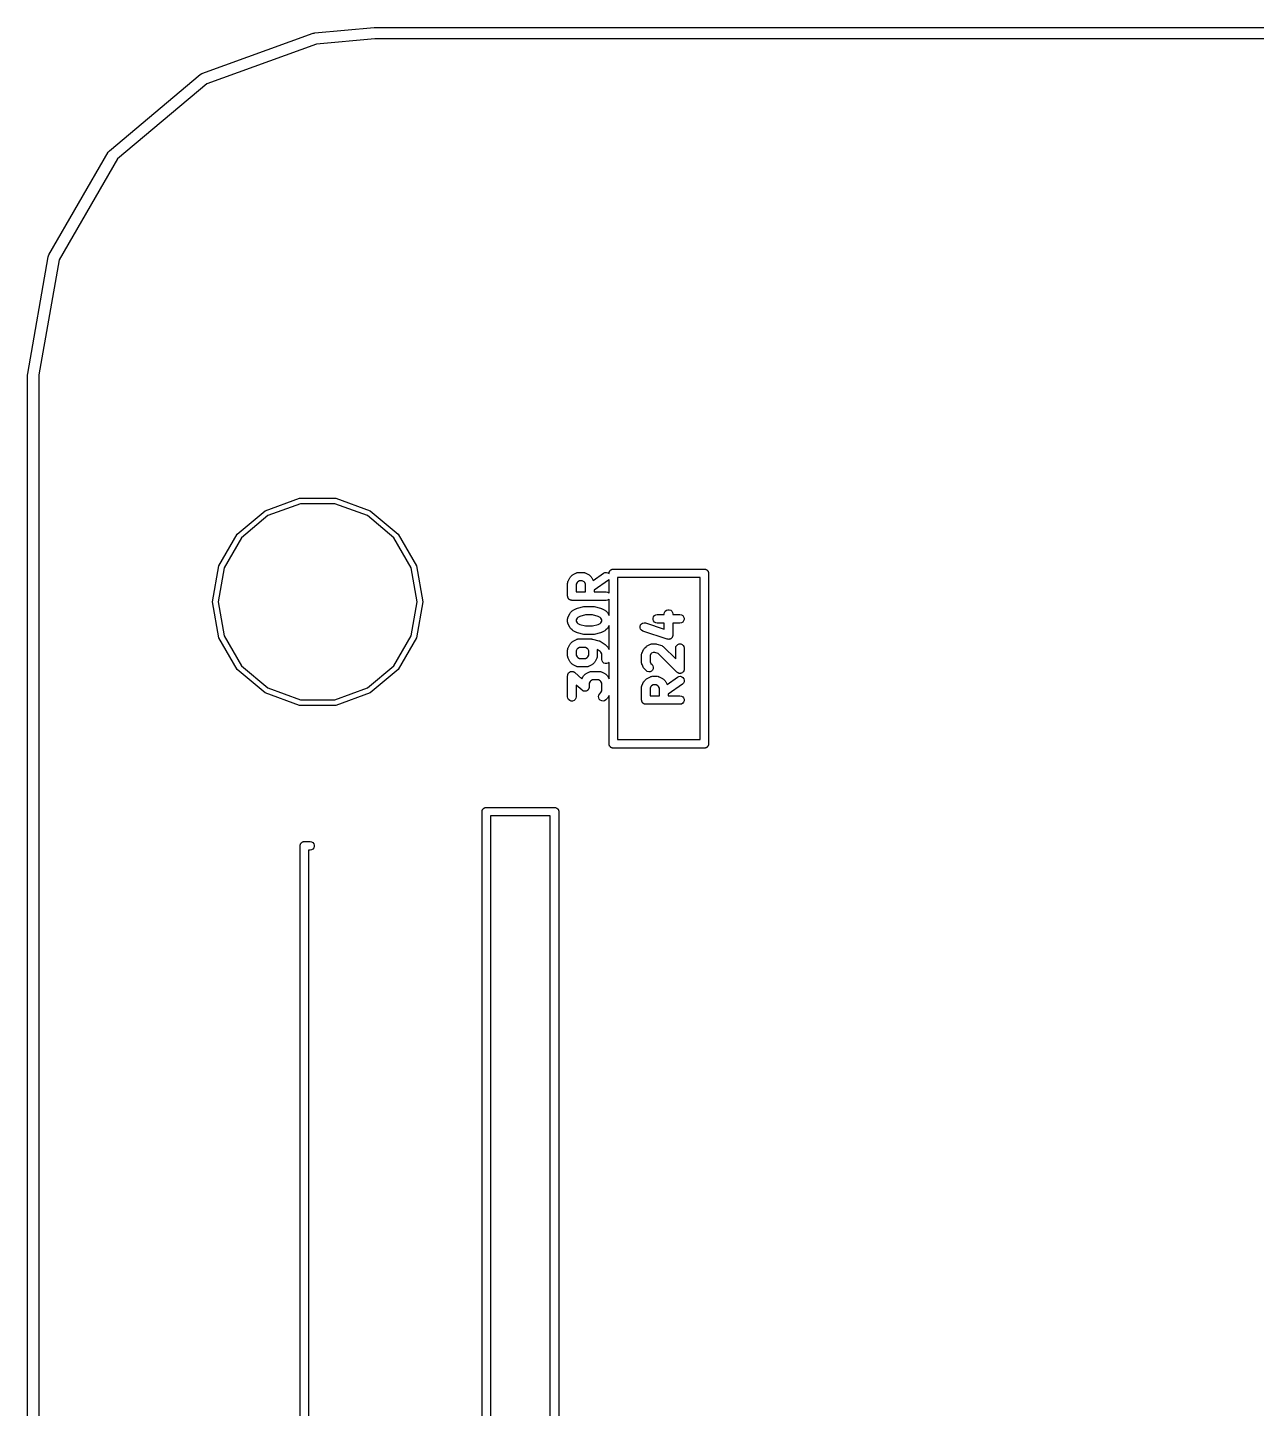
# Model space of a CAD drawing. Extents: x 10 to 287, y -200 to -10.
# Drawn here: x 99.9 to 121.51, y -74.19 to -49.9 of the extents above; entities that cross this region are included whole.
import ezdxf

# ---------------------------------------------------------------- set-up
doc = ezdxf.new("R2010")
doc.units = 0
doc.header["$MEASUREMENT"] = 0
doc.layers.add('BLACK', color=7, linetype='CONTINUOUS')

msp = doc.modelspace()

# ---------------------------------------------------------------- linework, layer by layer
at = {"layer": 'Black'}
for p, q in [((102.966, -50.7099), (104.924, -49.9972)), ((104.924, -49.9972), (104.937, -49.9949)), ((104.937, -49.9949), (104.949, -49.9915)), ((104.949, -49.9915), (105.991, -49.9004)), ((105.991, -49.9004), (105.996, -49.9008)), ((105.996, -49.9008), (106, -49.9)), ((106, -49.9), (208, -49.9)), ((104.98, -50.1896), (103.051, -50.8918)), ((106.004, -50.1), (104.98, -50.1896)), ((207.991, -50.1), (106.004, -50.1)), ((101.339, -52.0667), (102.936, -50.7272)), ((102.936, -50.7272), (102.966, -50.7099)), ((103.051, -50.8918), (101.482, -52.2085)), ((100.275, -53.8979), (101.317, -52.0933)), ((101.482, -52.2085), (100.457, -53.9826)), ((101.317, -52.0933), (101.339, -52.0667)), ((100.263, -53.9305), (100.275, -53.8979)), ((99.9015, -55.9826), (100.263, -53.9305)), ((100.457, -53.9826), (100.1, -56.0087)), ((99.9, -56), (99.9015, -55.9914)), ((99.9, -106), (99.9, -56)), ((99.9015, -55.9914), (99.9015, -55.9826)), ((100.1, -56.0087), (100.1, -105.996)), ((104.075, -58.3979), (104.679, -58.1781)), ((104.696, -58.2766), (104.125, -58.4845)), ((104.679, -58.1781), (105.321, -58.1781)), ((105.304, -58.2766), (104.696, -58.2766)), ((105.875, -58.4845), (105.304, -58.2766)), ((105.321, -58.1781), (105.925, -58.3979)), ((103.583, -58.8108), (104.075, -58.3979)), ((104.125, -58.4845), (103.659, -58.8751)), ((106.341, -58.8751), (105.875, -58.4845)), ((105.925, -58.3979), (106.417, -58.8108)), ((103.262, -59.3673), (103.583, -58.8108)), ((103.659, -58.8751), (103.356, -59.4015)), ((106.644, -59.4015), (106.341, -58.8751)), ((106.417, -58.8108), (106.738, -59.3673)), ((103.15, -60), (103.262, -59.3673)), ((103.356, -59.4015), (103.25, -60)), ((106.75, -60), (106.644, -59.4015)), ((106.738, -59.3673), (106.85, -60)), ((109.495, -59.5186), (109.552, -59.4901)), ((109.552, -59.4901), (109.556, -59.4888)), ((109.556, -59.4888), (109.56, -59.4867)), ((109.56, -59.4867), (109.569, -59.4851)), ((109.569, -59.4851), (109.577, -59.4826)), ((109.577, -59.4826), (109.581, -59.4829)), ((109.581, -59.4829), (109.586, -59.4821)), ((109.586, -59.4821), (109.671, -59.4821)), ((109.671, -59.4821), (109.676, -59.4829)), ((109.676, -59.4829), (109.68, -59.4826)), ((109.68, -59.4826), (109.688, -59.4851)), ((109.688, -59.4851), (109.697, -59.4867)), ((109.697, -59.4867), (109.701, -59.4888)), ((109.701, -59.4888), (109.705, -59.4901)), ((109.705, -59.4901), (109.762, -59.5186)), ((109.846, -59.6236), (110.028, -59.4957)), ((110.028, -59.4957), (110.052, -59.4847)), ((110.052, -59.4847), (110.078, -59.4824)), ((110.078, -59.4824), (110.103, -59.4892)), ((110.103, -59.4892), (110.124, -59.5041)), ((110.124, -59.5041), (110.125, -59.5049)), ((110.125, -59.5), (110.126, -59.4935)), ((110.125, -59.5049), (110.125, -59.5)), ((110.126, -59.487), (110.128, -59.4808)), ((110.126, -59.4935), (110.126, -59.487)), ((110.128, -59.4808), (110.13, -59.4743)), ((110.13, -59.4743), (110.133, -59.4687)), ((110.133, -59.4687), (110.135, -59.4625)), ((110.135, -59.4625), (110.139, -59.4575)), ((110.139, -59.4575), (110.143, -59.4518)), ((110.143, -59.4518), (110.148, -59.4476)), ((110.148, -59.4476), (110.152, -59.4425)), ((110.152, -59.4425), (110.157, -59.4393)), ((110.157, -59.4393), (110.162, -59.435)), ((110.162, -59.435), (110.169, -59.4328)), ((110.169, -59.4328), (110.174, -59.4295)), ((110.174, -59.4295), (110.181, -59.4284)), ((110.181, -59.4284), (110.187, -59.4261)), ((110.187, -59.4261), (110.194, -59.4261)), ((110.194, -59.4261), (110.2, -59.425)), ((110.2, -59.425), (111.8, -59.425)), ((111.8, -59.425), (111.806, -59.4261)), ((111.806, -59.4261), (111.813, -59.4261)), ((111.813, -59.4261), (111.819, -59.4284)), ((111.819, -59.4284), (111.826, -59.4295)), ((111.826, -59.4295), (111.831, -59.4328)), ((111.831, -59.4328), (111.837, -59.435)), ((111.837, -59.435), (111.843, -59.4393)), ((111.843, -59.4393), (111.848, -59.4425)), ((111.848, -59.4425), (111.852, -59.4476)), ((111.852, -59.4476), (111.857, -59.4518)), ((111.857, -59.4518), (111.861, -59.4575)), ((111.861, -59.4575), (111.865, -59.4625)), ((111.865, -59.4625), (111.867, -59.4687)), ((111.867, -59.4687), (111.87, -59.4743)), ((111.87, -59.4743), (111.872, -59.4808)), ((111.872, -59.4808), (111.874, -59.487)), ((111.874, -59.487), (111.874, -59.4935)), ((111.874, -59.4935), (111.875, -59.5)), ((111.875, -59.5), (111.875, -62.5)), ((109.396, -59.6714), (109.397, -59.6672)), ((109.396, -59.9), (109.396, -59.6714)), ((109.397, -59.6629), (109.399, -59.6544)), ((109.397, -59.6672), (109.397, -59.6629)), ((109.399, -59.6544), (109.401, -59.6458)), ((109.401, -59.6458), (109.403, -59.642)), ((109.403, -59.642), (109.404, -59.6379)), ((109.404, -59.6379), (109.433, -59.5807)), ((109.433, -59.5807), (109.44, -59.5711)), ((109.44, -59.5711), (109.447, -59.5613)), ((109.447, -59.5613), (109.476, -59.5327)), ((109.476, -59.5327), (109.485, -59.5258)), ((109.485, -59.5258), (109.495, -59.5186)), ((109.562, -59.6587), (109.546, -59.6891)), ((109.546, -59.6891), (109.546, -59.825)), ((109.573, -59.6474), (109.562, -59.6587)), ((109.603, -59.6321), (109.573, -59.6474)), ((109.654, -59.6321), (109.603, -59.6321)), ((109.684, -59.6474), (109.654, -59.6321)), ((109.696, -59.6587), (109.684, -59.6474)), ((109.711, -59.6891), (109.696, -59.6587)), ((109.711, -59.825), (109.711, -59.6891)), ((109.762, -59.5186), (109.772, -59.5258)), ((109.772, -59.5258), (109.782, -59.5327)), ((109.782, -59.5327), (109.81, -59.5613)), ((109.81, -59.5613), (109.817, -59.5711)), ((109.817, -59.5711), (109.824, -59.5807)), ((109.824, -59.5807), (109.846, -59.6236)), ((110.114, -59.6186), (109.861, -59.7962)), ((110.125, -59.608), (110.114, -59.6186)), ((110.125, -59.8489), (110.125, -59.608)), ((111.725, -59.575), (110.275, -59.575)), ((110.275, -59.575), (110.275, -62.425)), ((111.725, -62.425), (111.725, -59.575)), ((109.398, -59.9065), (109.396, -59.9)), ((109.398, -59.913), (109.398, -59.9065)), ((109.4, -59.9192), (109.398, -59.913)), ((109.401, -59.9257), (109.4, -59.9192)), ((109.404, -59.9313), (109.401, -59.9257)), ((109.406, -59.9375), (109.404, -59.9313)), ((109.411, -59.9425), (109.406, -59.9375)), ((109.414, -59.9482), (109.411, -59.9425)), ((109.419, -59.9524), (109.414, -59.9482)), ((109.423, -59.9575), (109.419, -59.9524)), ((109.429, -59.9607), (109.423, -59.9575)), ((109.434, -59.965), (109.429, -59.9607)), ((109.44, -59.9672), (109.434, -59.965)), ((109.446, -59.9705), (109.44, -59.9672)), ((109.452, -59.9716), (109.446, -59.9705)), ((109.458, -59.9739), (109.452, -59.9716)), ((109.465, -59.9739), (109.458, -59.9739)), ((109.471, -59.975), (109.465, -59.9739)), ((110.071, -59.975), (109.471, -59.975)), ((109.546, -59.825), (109.711, -59.825)), ((109.861, -59.7962), (109.861, -59.825)), ((109.861, -59.825), (110.071, -59.825)), ((110.071, -59.825), (110.097, -59.8295)), ((110.097, -59.9705), (110.071, -59.975)), ((110.097, -59.8295), (110.12, -59.8425)), ((110.12, -59.9575), (110.097, -59.9705)), ((110.12, -59.8425), (110.125, -59.8489)), ((110.125, -59.9511), (110.12, -59.9575)), ((110.125, -60.2394), (110.125, -59.9511)), ((103.262, -60.6327), (103.15, -60)), ((103.25, -60), (103.356, -60.5985)), ((106.644, -60.5985), (106.75, -60)), ((106.85, -60), (106.738, -60.6327)), ((109.404, -60.2665), (109.433, -60.2093)), ((109.433, -60.2093), (109.44, -60.1997)), ((109.44, -60.1997), (109.447, -60.1898)), ((109.447, -60.1898), (109.476, -60.1613)), ((109.476, -60.1613), (109.485, -60.1544)), ((109.485, -60.1544), (109.495, -60.1472)), ((109.495, -60.1472), (109.552, -60.1186)), ((109.552, -60.1186), (109.56, -60.1163)), ((109.56, -60.1163), (109.568, -60.113)), ((109.568, -60.113), (109.682, -60.0844)), ((109.709, -60.2321), (109.612, -60.2565)), ((109.682, -60.0844), (109.691, -60.0837)), ((109.691, -60.0837), (109.7, -60.0821)), ((109.7, -60.0821), (109.843, -60.0821)), ((109.834, -60.2321), (109.709, -60.2321)), ((109.931, -60.2565), (109.834, -60.2321)), ((109.843, -60.0821), (109.852, -60.0837)), ((109.852, -60.0837), (109.861, -60.0844)), ((109.861, -60.0844), (109.975, -60.113)), ((109.975, -60.113), (109.983, -60.1163)), ((109.983, -60.1163), (109.991, -60.1186)), ((109.991, -60.1186), (110.048, -60.1472)), ((110.048, -60.1472), (110.057, -60.1544)), ((110.057, -60.1544), (110.067, -60.1613)), ((110.067, -60.1613), (110.096, -60.1898)), ((110.096, -60.1898), (110.103, -60.1997)), ((110.103, -60.1997), (110.11, -60.2093)), ((110.11, -60.2093), (110.125, -60.2394)), ((110.923, -60.2425), (110.946, -60.2295)), ((110.946, -60.2295), (110.971, -60.225)), ((110.971, -60.225), (111.096, -60.225)), ((111.096, -60.2143), (111.101, -60.1886)), ((111.096, -60.225), (111.096, -60.2143)), ((111.101, -60.1886), (111.114, -60.1661)), ((111.114, -60.1661), (111.134, -60.1493)), ((111.134, -60.1493), (111.158, -60.1404)), ((111.158, -60.1404), (111.184, -60.1404)), ((111.184, -60.1404), (111.209, -60.1493)), ((111.209, -60.1493), (111.229, -60.1661)), ((111.229, -60.1661), (111.242, -60.1886)), ((111.242, -60.1886), (111.246, -60.2143)), ((111.246, -60.2143), (111.246, -60.225)), ((111.246, -60.225), (111.371, -60.225)), ((111.371, -60.225), (111.397, -60.2295)), ((111.397, -60.2295), (111.42, -60.2425)), ((109.396, -60.3), (109.397, -60.2957)), ((109.396, -60.3571), (109.396, -60.3)), ((109.397, -60.3614), (109.396, -60.3571)), ((109.397, -60.2914), (109.399, -60.283)), ((109.397, -60.2957), (109.397, -60.2914)), ((109.397, -60.3657), (109.397, -60.3614)), ((109.399, -60.3741), (109.397, -60.3657)), ((109.399, -60.283), (109.401, -60.2743)), ((109.401, -60.3828), (109.399, -60.3741)), ((109.401, -60.2743), (109.403, -60.2706)), ((109.403, -60.3865), (109.401, -60.3828)), ((109.403, -60.2706), (109.404, -60.2665)), ((109.404, -60.3907), (109.403, -60.3865)), ((109.433, -60.4478), (109.404, -60.3907)), ((109.44, -60.4575), (109.433, -60.4478)), ((109.447, -60.4673), (109.44, -60.4575)), ((109.476, -60.4959), (109.447, -60.4673)), ((109.562, -60.2873), (109.546, -60.3177)), ((109.546, -60.3177), (109.546, -60.3394)), ((109.546, -60.3394), (109.562, -60.3699)), ((109.573, -60.2759), (109.562, -60.2873)), ((109.562, -60.3699), (109.573, -60.3812)), ((109.612, -60.2565), (109.573, -60.2759)), ((109.573, -60.3812), (109.612, -60.4007)), ((109.612, -60.4007), (109.709, -60.425)), ((109.709, -60.425), (109.834, -60.425)), ((109.834, -60.425), (109.931, -60.4007)), ((109.97, -60.2759), (109.931, -60.2565)), ((109.931, -60.4007), (109.97, -60.3812)), ((109.981, -60.2873), (109.97, -60.2759)), ((109.97, -60.3812), (109.981, -60.3699)), ((109.996, -60.3177), (109.981, -60.2873)), ((109.981, -60.3699), (109.996, -60.3394)), ((109.996, -60.3394), (109.996, -60.3177)), ((110.096, -60.4673), (110.067, -60.4959)), ((110.103, -60.4575), (110.096, -60.4673)), ((110.11, -60.4478), (110.103, -60.4575)), ((110.125, -60.4177), (110.11, -60.4478)), ((110.125, -60.8394), (110.125, -60.4177)), ((110.669, -60.4319), (110.677, -60.4071)), ((110.669, -60.4579), (110.669, -60.4319)), ((110.679, -60.4821), (110.669, -60.4579)), ((110.677, -60.4071), (110.693, -60.3867)), ((110.693, -60.3867), (110.715, -60.3731)), ((110.715, -60.3731), (110.741, -60.3679)), ((110.741, -60.3679), (110.767, -60.3717)), ((110.767, -60.3717), (111.096, -60.4817)), ((110.898, -60.287), (110.906, -60.2625)), ((110.898, -60.313), (110.898, -60.287)), ((110.906, -60.3375), (110.898, -60.313)), ((110.906, -60.2625), (110.923, -60.2425)), ((110.923, -60.3575), (110.906, -60.3375)), ((110.946, -60.3705), (110.923, -60.3575)), ((110.971, -60.375), (110.946, -60.3705)), ((111.096, -60.375), (110.971, -60.375)), ((111.096, -60.4817), (111.096, -60.375)), ((111.371, -60.375), (111.246, -60.375)), ((111.246, -60.375), (111.246, -60.5857)), ((111.397, -60.3705), (111.371, -60.375)), ((111.42, -60.3575), (111.397, -60.3705)), ((111.42, -60.2425), (111.436, -60.2625)), ((111.436, -60.3375), (111.42, -60.3575)), ((111.436, -60.2625), (111.445, -60.287)), ((111.445, -60.313), (111.436, -60.3375)), ((111.445, -60.287), (111.445, -60.313)), ((103.583, -61.1892), (103.262, -60.6327)), ((103.356, -60.5985), (103.659, -61.1249)), ((106.341, -61.1249), (106.644, -60.5985)), ((106.738, -60.6327), (106.417, -61.1892)), ((109.447, -60.7327), (109.476, -60.7041)), ((109.485, -60.5028), (109.476, -60.4959)), ((109.476, -60.7041), (109.485, -60.6972)), ((109.495, -60.5099), (109.485, -60.5028)), ((109.485, -60.6972), (109.495, -60.6901)), ((109.552, -60.5385), (109.495, -60.5099)), ((109.495, -60.6901), (109.552, -60.6615)), ((109.56, -60.5408), (109.552, -60.5385)), ((109.552, -60.6615), (109.556, -60.6603)), ((109.556, -60.6603), (109.56, -60.6581)), ((109.568, -60.5442), (109.56, -60.5408)), ((109.56, -60.6581), (109.569, -60.6566)), ((109.682, -60.5728), (109.568, -60.5442)), ((109.569, -60.6566), (109.577, -60.6541)), ((109.577, -60.6541), (109.581, -60.6543)), ((109.581, -60.6543), (109.586, -60.6536)), ((109.586, -60.6536), (109.814, -60.6536)), ((109.691, -60.5734), (109.682, -60.5728)), ((109.7, -60.575), (109.691, -60.5734)), ((109.843, -60.575), (109.7, -60.575)), ((109.814, -60.6536), (109.823, -60.6552)), ((109.823, -60.6552), (109.832, -60.6558)), ((109.832, -60.6558), (109.947, -60.6844)), ((109.852, -60.5734), (109.843, -60.575)), ((109.861, -60.5728), (109.852, -60.5734)), ((109.975, -60.5442), (109.861, -60.5728)), ((109.947, -60.6844), (109.958, -60.6896)), ((109.958, -60.6896), (109.97, -60.6947)), ((109.97, -60.6947), (110.056, -60.7519)), ((109.983, -60.5408), (109.975, -60.5442)), ((109.991, -60.5385), (109.983, -60.5408)), ((110.048, -60.5099), (109.991, -60.5385)), ((110.057, -60.5028), (110.048, -60.5099)), ((110.067, -60.4959), (110.057, -60.5028)), ((110.696, -60.5016), (110.679, -60.4821)), ((110.719, -60.514), (110.696, -60.5016)), ((111.148, -60.6569), (110.719, -60.514)), ((111.153, -60.6577), (111.148, -60.6569)), ((111.158, -60.6596), (111.153, -60.6577)), ((111.166, -60.6596), (111.158, -60.6596)), ((111.173, -60.6607), (111.166, -60.6596)), ((111.179, -60.6596), (111.173, -60.6607)), ((111.184, -60.6596), (111.179, -60.6596)), ((111.192, -60.657), (111.184, -60.6596)), ((111.199, -60.6555), (111.192, -60.657)), ((111.204, -60.6526), (111.199, -60.6555)), ((111.209, -60.6507), (111.204, -60.6526)), ((111.215, -60.6458), (111.209, -60.6507)), ((111.221, -60.6418), (111.215, -60.6458)), ((111.225, -60.6375), (111.221, -60.6418)), ((111.229, -60.6339), (111.225, -60.6375)), ((111.233, -60.6274), (111.229, -60.6339)), ((111.237, -60.6214), (111.233, -60.6274)), ((111.239, -60.6162), (111.237, -60.6214)), ((111.242, -60.6114), (111.239, -60.6162)), ((111.243, -60.6039), (111.242, -60.6114)), ((111.246, -60.5967), (111.243, -60.6039)), ((111.246, -60.5857), (111.245, -60.5912)), ((111.245, -60.5912), (111.246, -60.5967)), ((109.396, -60.8429), (109.397, -60.8386)), ((109.396, -60.9571), (109.396, -60.8429)), ((109.397, -60.9614), (109.396, -60.9571)), ((109.397, -60.8343), (109.399, -60.8259)), ((109.397, -60.8386), (109.397, -60.8343)), ((109.397, -60.9657), (109.397, -60.9614)), ((109.399, -60.8259), (109.401, -60.8172)), ((109.401, -60.8172), (109.403, -60.8135)), ((109.403, -60.8135), (109.404, -60.8093)), ((109.404, -60.8093), (109.433, -60.7522)), ((109.433, -60.7522), (109.44, -60.7425)), ((109.44, -60.7425), (109.447, -60.7327)), ((109.562, -60.8301), (109.546, -60.8606)), ((109.546, -60.8606), (109.546, -60.9394)), ((109.546, -60.9394), (109.562, -60.9699)), ((109.573, -60.8188), (109.562, -60.8301)), ((109.603, -60.8036), (109.573, -60.8188)), ((109.711, -60.8036), (109.603, -60.8036)), ((109.741, -60.8188), (109.711, -60.8036)), ((109.753, -60.8301), (109.741, -60.8188)), ((109.768, -60.8606), (109.753, -60.8301)), ((109.753, -60.9699), (109.768, -60.9394)), ((109.768, -60.9394), (109.768, -60.8606)), ((109.967, -60.8726), (109.917, -60.8398)), ((109.917, -60.8398), (109.918, -60.8429)), ((109.918, -60.9571), (109.917, -60.9614)), ((109.917, -60.9614), (109.917, -60.9657)), ((109.918, -60.8429), (109.918, -60.9571)), ((109.981, -60.8873), (109.967, -60.8726)), ((109.996, -60.9177), (109.981, -60.8873)), ((109.996, -61.0143), (109.996, -60.9177)), ((110.056, -60.7519), (110.061, -60.757)), ((110.061, -60.757), (110.067, -60.7613)), ((110.067, -60.7613), (110.096, -60.7898)), ((110.096, -60.7898), (110.103, -60.7997)), ((110.103, -60.7997), (110.11, -60.8093)), ((110.11, -60.8093), (110.125, -60.8394)), ((110.696, -60.9286), (110.697, -60.9243)), ((110.696, -61.0714), (110.696, -60.9286)), ((110.697, -60.92), (110.699, -60.9116)), ((110.697, -60.9243), (110.697, -60.92)), ((110.699, -60.9116), (110.701, -60.9029)), ((110.701, -60.9029), (110.703, -60.8992)), ((110.703, -60.8992), (110.704, -60.895)), ((110.704, -60.895), (110.733, -60.8379)), ((110.733, -60.8379), (110.74, -60.8282)), ((110.74, -60.8282), (110.747, -60.8184)), ((110.747, -60.8184), (110.776, -60.7898)), ((110.776, -60.7898), (110.785, -60.7829)), ((110.785, -60.7829), (110.795, -60.7758)), ((110.795, -60.7758), (110.852, -60.7472)), ((110.862, -60.9159), (110.846, -60.9463)), ((110.846, -60.9463), (110.846, -61.0537)), ((110.852, -60.7472), (110.856, -60.746)), ((110.856, -60.746), (110.86, -60.7438)), ((110.86, -60.7438), (110.869, -60.7423)), ((110.873, -60.9045), (110.862, -60.9159)), ((110.869, -60.7423), (110.877, -60.7398)), ((110.903, -60.8893), (110.873, -60.9045)), ((110.877, -60.7398), (110.881, -60.74)), ((110.881, -60.74), (110.886, -60.7393)), ((110.886, -60.7393), (110.943, -60.7393)), ((110.931, -60.8893), (110.903, -60.8893)), ((110.988, -60.9084), (110.931, -60.8893)), ((110.943, -60.7393), (110.955, -60.7414)), ((110.955, -60.7414), (110.967, -60.7431)), ((110.967, -60.7431), (111.052, -60.7717)), ((111.318, -61.2387), (110.988, -60.9084)), ((111.052, -60.7717), (111.056, -60.7738)), ((111.056, -60.7738), (111.06, -60.7749)), ((111.06, -60.7749), (111.067, -60.7799)), ((111.067, -60.7799), (111.075, -60.7841)), ((111.075, -60.7841), (111.078, -60.7873)), ((111.078, -60.7873), (111.082, -60.7898)), ((111.082, -60.7898), (111.296, -61.0046)), ((111.296, -60.8143), (111.301, -60.7886)), ((111.296, -61.0046), (111.296, -60.8143)), ((111.301, -60.7886), (111.314, -60.7661)), ((111.314, -60.7661), (111.334, -60.7493)), ((111.334, -60.7493), (111.358, -60.7404)), ((111.358, -60.7404), (111.384, -60.7404)), ((111.384, -60.7404), (111.409, -60.7493)), ((111.409, -60.7493), (111.429, -60.7661)), ((111.429, -60.7661), (111.442, -60.7886)), ((111.442, -60.7886), (111.446, -60.8143)), ((111.446, -60.8143), (111.446, -61.1857)), ((104.075, -61.6021), (103.583, -61.1892)), ((103.659, -61.1249), (104.125, -61.5155)), ((105.875, -61.5155), (106.341, -61.1249)), ((106.417, -61.1892), (105.925, -61.6021)), ((109.399, -60.9741), (109.397, -60.9657)), ((109.401, -60.9828), (109.399, -60.9741)), ((109.403, -60.9865), (109.401, -60.9828)), ((109.404, -60.9907), (109.403, -60.9865)), ((109.433, -61.0478), (109.404, -60.9907)), ((109.44, -61.0575), (109.433, -61.0478)), ((109.447, -61.0673), (109.44, -61.0575)), ((109.476, -61.0959), (109.447, -61.0673)), ((109.485, -61.1028), (109.476, -61.0959)), ((109.495, -61.1099), (109.485, -61.1028)), ((109.552, -61.1385), (109.495, -61.1099)), ((109.556, -61.1397), (109.552, -61.1385)), ((109.56, -61.1419), (109.556, -61.1397)), ((109.569, -61.1434), (109.56, -61.1419)), ((109.562, -60.9699), (109.573, -60.9812)), ((109.577, -61.1459), (109.569, -61.1434)), ((109.573, -60.9812), (109.603, -60.9964)), ((109.581, -61.1457), (109.577, -61.1459)), ((109.586, -61.1464), (109.581, -61.1457)), ((109.729, -61.1464), (109.586, -61.1464)), ((109.603, -60.9964), (109.711, -60.9964)), ((109.711, -60.9964), (109.741, -60.9812)), ((109.733, -61.1457), (109.729, -61.1464)), ((109.737, -61.1459), (109.733, -61.1457)), ((109.746, -61.1434), (109.737, -61.1459)), ((109.741, -60.9812), (109.753, -60.9699)), ((109.754, -61.1419), (109.746, -61.1434)), ((109.758, -61.1397), (109.754, -61.1419)), ((109.762, -61.1385), (109.758, -61.1397)), ((109.819, -61.1099), (109.762, -61.1385)), ((109.829, -61.1028), (109.819, -61.1099)), ((109.839, -61.0959), (109.829, -61.1028)), ((109.867, -61.0673), (109.839, -61.0959)), ((109.874, -61.0575), (109.867, -61.0673)), ((109.881, -61.0478), (109.874, -61.0575)), ((109.91, -60.9907), (109.881, -61.0478)), ((109.911, -60.9865), (109.91, -60.9907)), ((109.913, -60.9828), (109.911, -60.9865)), ((109.915, -60.9741), (109.913, -60.9828)), ((109.917, -60.9657), (109.915, -60.9741)), ((110.001, -61.0399), (109.996, -61.0143)), ((110.014, -61.0625), (110.001, -61.0399)), ((110.034, -61.0792), (110.014, -61.0625)), ((110.058, -61.0881), (110.034, -61.0792)), ((110.084, -61.0881), (110.058, -61.0881)), ((110.109, -61.0792), (110.084, -61.0881)), ((110.125, -61.0658), (110.109, -61.0792)), ((110.125, -61.3537), (110.125, -61.0658)), ((110.697, -61.0757), (110.696, -61.0714)), ((110.697, -61.08), (110.697, -61.0757)), ((110.699, -61.0884), (110.697, -61.08)), ((110.701, -61.0971), (110.699, -61.0884)), ((110.703, -61.1008), (110.701, -61.0971)), ((110.704, -61.105), (110.703, -61.1008)), ((110.733, -61.1621), (110.704, -61.105)), ((110.74, -61.1718), (110.733, -61.1621)), ((110.747, -61.1816), (110.74, -61.1718)), ((110.776, -61.2102), (110.747, -61.1816)), ((110.846, -61.0537), (110.862, -61.0841)), ((110.862, -61.0841), (110.882, -61.1041)), ((110.89, -61.2002), (110.872, -61.2186)), ((110.882, -61.1041), (110.897, -61.1254)), ((110.901, -61.1766), (110.89, -61.2002)), ((110.897, -61.1254), (110.903, -61.1506)), ((110.903, -61.1506), (110.901, -61.1766)), ((111.444, -61.2051), (111.442, -61.2081)), ((111.445, -61.1954), (111.444, -61.2051)), ((111.446, -61.1857), (111.445, -61.1954)), ((109.396, -61.3), (109.398, -61.2928)), ((109.396, -61.6714), (109.396, -61.3)), ((109.398, -61.2855), (109.4, -61.2801)), ((109.398, -61.2928), (109.398, -61.2855)), ((109.4, -61.2801), (109.401, -61.2743)), ((109.401, -61.2743), (109.405, -61.268)), ((109.405, -61.268), (109.407, -61.2612)), ((109.407, -61.2612), (109.411, -61.2568)), ((109.411, -61.2568), (109.414, -61.2518)), ((109.414, -61.2518), (109.42, -61.2471)), ((109.42, -61.2471), (109.424, -61.2416)), ((109.424, -61.2416), (109.429, -61.2388)), ((109.429, -61.2388), (109.434, -61.235)), ((109.434, -61.235), (109.441, -61.2325)), ((109.441, -61.2325), (109.447, -61.229)), ((109.447, -61.229), (109.453, -61.2281)), ((109.453, -61.2281), (109.458, -61.2261)), ((109.458, -61.2261), (109.466, -61.2261)), ((109.466, -61.2261), (109.473, -61.225)), ((109.473, -61.225), (109.479, -61.2261)), ((109.479, -61.2261), (109.484, -61.2261)), ((109.484, -61.2261), (109.491, -61.2286)), ((109.491, -61.2286), (109.499, -61.2301)), ((109.499, -61.2301), (109.503, -61.2331)), ((109.503, -61.2331), (109.509, -61.235)), ((109.509, -61.235), (109.515, -61.2398)), ((109.515, -61.2398), (109.521, -61.2436)), ((109.521, -61.2436), (109.647, -61.3535)), ((109.647, -61.3535), (109.661, -61.3236)), ((109.661, -61.3236), (109.669, -61.3139)), ((109.669, -61.3139), (109.676, -61.3041)), ((109.676, -61.3041), (109.704, -61.2755)), ((109.704, -61.2755), (109.714, -61.2687)), ((109.714, -61.2687), (109.724, -61.2615)), ((109.724, -61.2615), (109.781, -61.2329)), ((109.79, -61.4016), (109.775, -61.432)), ((109.775, -61.432), (109.775, -61.5)), ((109.781, -61.2329), (109.785, -61.2317)), ((109.785, -61.2317), (109.789, -61.2295)), ((109.789, -61.2295), (109.797, -61.228)), ((109.802, -61.3902), (109.79, -61.4016)), ((109.797, -61.228), (109.806, -61.2255)), ((109.832, -61.375), (109.802, -61.3902)), ((109.806, -61.2255), (109.81, -61.2257)), ((109.81, -61.2257), (109.814, -61.225)), ((109.814, -61.225), (109.957, -61.225)), ((109.939, -61.375), (109.832, -61.375)), ((109.97, -61.3902), (109.939, -61.375)), ((109.957, -61.225), (109.961, -61.2257)), ((109.961, -61.2257), (109.966, -61.2255)), ((109.966, -61.2255), (109.974, -61.228)), ((109.981, -61.4016), (109.97, -61.3902)), ((109.974, -61.228), (109.983, -61.2295)), ((109.996, -61.432), (109.981, -61.4016)), ((109.983, -61.2295), (109.987, -61.2317)), ((109.987, -61.2317), (109.991, -61.2329)), ((109.991, -61.2329), (110.048, -61.2615)), ((109.996, -61.568), (109.996, -61.432)), ((110.048, -61.2615), (110.057, -61.2686)), ((110.057, -61.2686), (110.067, -61.2755)), ((110.067, -61.2755), (110.096, -61.3041)), ((110.096, -61.3041), (110.103, -61.3139)), ((110.103, -61.3139), (110.11, -61.3236)), ((110.11, -61.3236), (110.125, -61.3537)), ((110.704, -61.4665), (110.733, -61.4093)), ((110.733, -61.4093), (110.74, -61.3997)), ((110.74, -61.3997), (110.747, -61.3898)), ((110.747, -61.3898), (110.776, -61.3613)), ((110.797, -61.2251), (110.776, -61.2102)), ((110.776, -61.3613), (110.785, -61.3544)), ((110.785, -61.3544), (110.795, -61.3472)), ((110.795, -61.3472), (110.852, -61.3186)), ((110.822, -61.2319), (110.797, -61.2251)), ((110.848, -61.2296), (110.822, -61.2319)), ((110.872, -61.2186), (110.848, -61.2296)), ((110.852, -61.3186), (110.856, -61.3174)), ((110.856, -61.3174), (110.86, -61.3152)), ((110.86, -61.3152), (110.869, -61.3137)), ((110.869, -61.3137), (110.877, -61.3112)), ((110.877, -61.3112), (110.881, -61.3115)), ((110.881, -61.3115), (110.886, -61.3107)), ((110.886, -61.3107), (110.971, -61.3107)), ((110.971, -61.3107), (110.976, -61.3115)), ((110.976, -61.3115), (110.98, -61.3112)), ((110.98, -61.3112), (110.988, -61.3137)), ((110.988, -61.3137), (110.997, -61.3152)), ((110.997, -61.3152), (111.001, -61.3174)), ((111.001, -61.3174), (111.005, -61.3186)), ((111.005, -61.3186), (111.062, -61.3472)), ((111.062, -61.3472), (111.072, -61.3544)), ((111.072, -61.3544), (111.082, -61.3613)), ((111.082, -61.3613), (111.11, -61.3898)), ((111.11, -61.3898), (111.117, -61.3997)), ((111.117, -61.3997), (111.124, -61.4093)), ((111.124, -61.4093), (111.146, -61.4522)), ((111.146, -61.4522), (111.328, -61.3243)), ((111.414, -61.4472), (111.161, -61.6248)), ((111.326, -61.2444), (111.318, -61.2387)), ((111.334, -61.2507), (111.326, -61.2444)), ((111.328, -61.3243), (111.352, -61.3133)), ((111.337, -61.2518), (111.334, -61.2507)), ((111.34, -61.2537), (111.337, -61.2518)), ((111.349, -61.2562), (111.34, -61.2537)), ((111.358, -61.2596), (111.349, -61.2562)), ((111.352, -61.3133), (111.378, -61.311)), ((111.362, -61.2596), (111.358, -61.2596)), ((111.365, -61.2604), (111.362, -61.2596)), ((111.375, -61.2596), (111.365, -61.2604)), ((111.384, -61.2596), (111.375, -61.2596)), ((111.378, -61.311), (111.403, -61.3177)), ((111.388, -61.2584), (111.384, -61.2596)), ((111.391, -61.2582), (111.388, -61.2584)), ((111.4, -61.254), (111.391, -61.2582)), ((111.409, -61.2507), (111.4, -61.254)), ((111.403, -61.3177), (111.424, -61.3327)), ((111.411, -61.2485), (111.409, -61.2507)), ((111.414, -61.2472), (111.411, -61.2485)), ((111.421, -61.2402), (111.414, -61.2472)), ((111.433, -61.4287), (111.414, -61.4472)), ((111.429, -61.2339), (111.421, -61.2402)), ((111.424, -61.3327), (111.439, -61.354)), ((111.431, -61.2311), (111.429, -61.2339)), ((111.433, -61.2287), (111.431, -61.2311)), ((111.437, -61.2199), (111.433, -61.2287)), ((111.444, -61.4051), (111.433, -61.4287)), ((111.442, -61.2114), (111.437, -61.2199)), ((111.439, -61.354), (111.446, -61.3792)), ((111.442, -61.2081), (111.442, -61.2114)), ((111.446, -61.3792), (111.444, -61.4051)), ((104.679, -61.8219), (104.075, -61.6021)), ((104.125, -61.5155), (104.696, -61.7234)), ((105.304, -61.7234), (105.875, -61.5155)), ((105.925, -61.6021), (105.321, -61.8219)), ((109.401, -61.6971), (109.396, -61.6714)), ((109.546, -61.6714), (109.542, -61.6971)), ((109.651, -61.5564), (109.546, -61.4653)), ((109.546, -61.4653), (109.546, -61.6714)), ((109.657, -61.5602), (109.651, -61.5564)), ((109.662, -61.565), (109.657, -61.5602)), ((109.668, -61.5669), (109.662, -61.565)), ((109.673, -61.5699), (109.668, -61.5669)), ((109.68, -61.5714), (109.673, -61.5699)), ((109.687, -61.5739), (109.68, -61.5714)), ((109.693, -61.5739), (109.687, -61.5739)), ((109.698, -61.575), (109.693, -61.5739)), ((109.706, -61.5739), (109.698, -61.575)), ((109.713, -61.5739), (109.706, -61.5739)), ((109.718, -61.5719), (109.713, -61.5739)), ((109.724, -61.571), (109.718, -61.5719)), ((109.731, -61.5675), (109.724, -61.571)), ((109.737, -61.565), (109.731, -61.5675)), ((109.742, -61.5612), (109.737, -61.565)), ((109.747, -61.5584), (109.742, -61.5612)), ((109.752, -61.5529), (109.747, -61.5584)), ((109.757, -61.5482), (109.752, -61.5529)), ((109.76, -61.5432), (109.757, -61.5482)), ((109.764, -61.5388), (109.76, -61.5432)), ((109.767, -61.532), (109.764, -61.5388)), ((109.77, -61.5257), (109.767, -61.532)), ((109.771, -61.5199), (109.77, -61.5257)), ((109.774, -61.5145), (109.771, -61.5199)), ((109.775, -61.5), (109.774, -61.5072)), ((109.774, -61.5072), (109.774, -61.5145)), ((109.94, -61.6649), (109.946, -61.6397)), ((109.942, -61.6908), (109.94, -61.6649)), ((109.953, -61.7144), (109.942, -61.6908)), ((109.946, -61.6397), (109.961, -61.6184)), ((109.961, -61.6184), (109.981, -61.5984)), ((109.981, -61.5984), (109.996, -61.568)), ((110.103, -61.6861), (110.096, -61.6959)), ((110.11, -61.6764), (110.103, -61.6861)), ((110.125, -61.6463), (110.11, -61.6764)), ((110.125, -62.5), (110.125, -61.6463)), ((110.696, -61.5), (110.697, -61.4957)), ((110.696, -61.7286), (110.696, -61.5)), ((110.697, -61.4914), (110.699, -61.483)), ((110.697, -61.4957), (110.697, -61.4914)), ((110.699, -61.483), (110.701, -61.4743)), ((110.701, -61.4743), (110.703, -61.4706)), ((110.703, -61.4706), (110.704, -61.4665)), ((110.862, -61.4873), (110.846, -61.5177)), ((110.846, -61.5177), (110.846, -61.6536)), ((110.846, -61.6536), (111.011, -61.6536)), ((110.873, -61.4759), (110.862, -61.4873)), ((110.903, -61.4607), (110.873, -61.4759)), ((110.954, -61.4607), (110.903, -61.4607)), ((110.984, -61.4759), (110.954, -61.4607)), ((110.996, -61.4873), (110.984, -61.4759)), ((111.011, -61.5177), (110.996, -61.4873)), ((111.011, -61.6536), (111.011, -61.5177)), ((111.161, -61.6248), (111.161, -61.6536)), ((111.161, -61.6536), (111.371, -61.6536)), ((111.371, -61.6536), (111.397, -61.6581)), ((111.397, -61.6581), (111.42, -61.6711)), ((111.42, -61.6711), (111.436, -61.6911)), ((111.436, -61.6911), (111.445, -61.7155)), ((105.321, -61.8219), (104.679, -61.8219)), ((104.696, -61.7234), (105.304, -61.7234)), ((109.414, -61.7196), (109.401, -61.6971)), ((109.434, -61.7364), (109.414, -61.7196)), ((109.458, -61.7453), (109.434, -61.7364)), ((109.484, -61.7453), (109.458, -61.7453)), ((109.509, -61.7364), (109.484, -61.7453)), ((109.529, -61.7196), (109.509, -61.7364)), ((109.542, -61.6971), (109.529, -61.7196)), ((109.971, -61.7329), (109.953, -61.7144)), ((109.995, -61.7439), (109.971, -61.7329)), ((110.021, -61.7461), (109.995, -61.7439)), ((110.046, -61.7394), (110.021, -61.7461)), ((110.067, -61.7245), (110.046, -61.7394)), ((110.096, -61.6959), (110.067, -61.7245)), ((110.698, -61.735), (110.696, -61.7286)), ((110.698, -61.7416), (110.698, -61.735)), ((110.7, -61.7478), (110.698, -61.7416)), ((110.701, -61.7542), (110.7, -61.7478)), ((110.704, -61.7599), (110.701, -61.7542)), ((110.706, -61.7661), (110.704, -61.7599)), ((110.711, -61.7711), (110.706, -61.7661)), ((110.714, -61.7768), (110.711, -61.7711)), ((110.719, -61.781), (110.714, -61.7768)), ((110.723, -61.786), (110.719, -61.781)), ((110.729, -61.7893), (110.723, -61.786)), ((110.734, -61.7935), (110.729, -61.7893)), ((110.74, -61.7958), (110.734, -61.7935)), ((110.746, -61.799), (110.74, -61.7958)), ((110.752, -61.8002), (110.746, -61.799)), ((110.758, -61.8024), (110.752, -61.8002)), ((110.765, -61.8024), (110.758, -61.8024)), ((110.771, -61.8036), (110.765, -61.8024)), ((111.371, -61.8036), (110.771, -61.8036)), ((111.397, -61.799), (111.371, -61.8036)), ((111.42, -61.786), (111.397, -61.799)), ((111.436, -61.7661), (111.42, -61.786)), ((111.445, -61.7416), (111.436, -61.7661)), ((111.445, -61.7155), (111.445, -61.7416)), ((110.126, -62.5065), (110.125, -62.5)), ((110.126, -62.513), (110.126, -62.5065)), ((110.128, -62.5192), (110.126, -62.513)), ((110.13, -62.5257), (110.128, -62.5192)), ((110.133, -62.5313), (110.13, -62.5257)), ((110.135, -62.5375), (110.133, -62.5313)), ((110.139, -62.5425), (110.135, -62.5375)), ((110.143, -62.5482), (110.139, -62.5425)), ((110.148, -62.5524), (110.143, -62.5482)), ((110.152, -62.5575), (110.148, -62.5524)), ((110.157, -62.5607), (110.152, -62.5575)), ((110.162, -62.565), (110.157, -62.5607)), ((110.169, -62.5672), (110.162, -62.565)), ((110.174, -62.5705), (110.169, -62.5672)), ((110.181, -62.5716), (110.174, -62.5705)), ((110.187, -62.5739), (110.181, -62.5716)), ((110.194, -62.5739), (110.187, -62.5739)), ((110.2, -62.575), (110.194, -62.5739)), ((111.8, -62.575), (110.2, -62.575)), ((110.275, -62.425), (111.725, -62.425)), ((111.806, -62.5739), (111.8, -62.575)), ((111.813, -62.5739), (111.806, -62.5739)), ((111.819, -62.5716), (111.813, -62.5739)), ((111.826, -62.5705), (111.819, -62.5716)), ((111.831, -62.5672), (111.826, -62.5705)), ((111.837, -62.565), (111.831, -62.5672)), ((111.843, -62.5607), (111.837, -62.565)), ((111.848, -62.5575), (111.843, -62.5607)), ((111.852, -62.5524), (111.848, -62.5575)), ((111.857, -62.5482), (111.852, -62.5524)), ((111.861, -62.5425), (111.857, -62.5482)), ((111.865, -62.5375), (111.861, -62.5425)), ((111.867, -62.5313), (111.865, -62.5375)), ((111.87, -62.5257), (111.867, -62.5313)), ((111.872, -62.5192), (111.87, -62.5257)), ((111.874, -62.513), (111.872, -62.5192)), ((111.875, -62.5), (111.874, -62.5065)), ((111.874, -62.5065), (111.874, -62.513)), ((107.914, -63.64), (107.918, -63.6349)), ((107.918, -63.6349), (107.923, -63.6317)), ((107.923, -63.6317), (107.928, -63.6274)), ((107.928, -63.6274), (107.935, -63.6252)), ((107.935, -63.6252), (107.94, -63.6219)), ((107.94, -63.6219), (107.947, -63.6208)), ((107.947, -63.6208), (107.953, -63.6185)), ((107.953, -63.6185), (107.96, -63.6185)), ((107.96, -63.6185), (107.966, -63.6174)), ((107.966, -63.6174), (109.166, -63.6174)), ((109.166, -63.6174), (109.172, -63.6185)), ((109.172, -63.6185), (109.179, -63.6185)), ((109.179, -63.6185), (109.185, -63.6208)), ((109.185, -63.6208), (109.192, -63.6219)), ((109.192, -63.6219), (109.197, -63.6252)), ((109.197, -63.6252), (109.203, -63.6274)), ((109.203, -63.6274), (109.209, -63.6317)), ((109.209, -63.6317), (109.214, -63.6349)), ((109.214, -63.6349), (109.218, -63.64)), ((107.891, -63.6924), (107.892, -63.6859)), ((107.891, -94.2924), (107.891, -63.6924)), ((107.892, -63.6794), (107.894, -63.6732)), ((107.892, -63.6859), (107.892, -63.6794)), ((107.894, -63.6732), (107.896, -63.6667)), ((107.896, -63.6667), (107.899, -63.6611)), ((107.899, -63.6611), (107.901, -63.6549)), ((107.901, -63.6549), (107.905, -63.6499)), ((107.905, -63.6499), (107.909, -63.6442)), ((107.909, -63.6442), (107.914, -63.64)), ((108.041, -63.7674), (108.041, -94.2174)), ((109.091, -63.7674), (108.041, -63.7674)), ((109.091, -94.2174), (109.091, -63.7674)), ((109.218, -63.64), (109.223, -63.6442)), ((109.223, -63.6442), (109.227, -63.6499)), ((109.227, -63.6499), (109.231, -63.6549)), ((109.231, -63.6549), (109.233, -63.6611)), ((109.233, -63.6611), (109.236, -63.6667)), ((109.236, -63.6667), (109.238, -63.6732)), ((109.238, -63.6732), (109.24, -63.6794)), ((109.24, -63.6794), (109.24, -63.6859)), ((109.24, -63.6859), (109.241, -63.6924)), ((109.241, -63.6924), (109.241, -94.2924)), ((104.691, -64.2924), (104.692, -64.2859)), ((104.691, -93.6924), (104.691, -64.2924)), ((104.692, -64.2794), (104.694, -64.2732)), ((104.692, -64.2859), (104.692, -64.2794)), ((104.694, -64.2732), (104.696, -64.2667)), ((104.696, -64.2667), (104.699, -64.2611)), ((104.699, -64.2611), (104.701, -64.2549)), ((104.701, -64.2549), (104.705, -64.2499)), ((104.705, -64.2499), (104.709, -64.2442)), ((104.709, -64.2442), (104.714, -64.24)), ((104.714, -64.24), (104.718, -64.2349)), ((104.718, -64.2349), (104.723, -64.2317)), ((104.723, -64.2317), (104.728, -64.2274)), ((104.728, -64.2274), (104.735, -64.2252)), ((104.735, -64.2252), (104.74, -64.2219)), ((104.74, -64.2219), (104.747, -64.2208)), ((104.747, -64.2208), (104.753, -64.2185)), ((104.753, -64.2185), (104.76, -64.2185)), ((104.76, -64.2185), (104.766, -64.2174)), ((104.766, -64.2174), (104.866, -64.2174)), ((104.866, -64.2174), (104.892, -64.2219)), ((104.892, -64.3629), (104.866, -64.3674)), ((104.892, -64.2219), (104.914, -64.2349)), ((104.914, -64.3499), (104.892, -64.3629)), ((104.914, -64.2349), (104.931, -64.2549)), ((104.931, -64.3299), (104.914, -64.3499)), ((104.931, -64.2549), (104.94, -64.2794)), ((104.94, -64.3054), (104.931, -64.3299)), ((104.94, -64.2794), (104.94, -64.3054)), ((104.866, -64.3674), (104.841, -64.3674)), ((104.841, -64.3674), (104.841, -93.6174))]:
    msp.add_line(p, q, dxfattribs=at)

doc.saveas('drawing.dxf')
